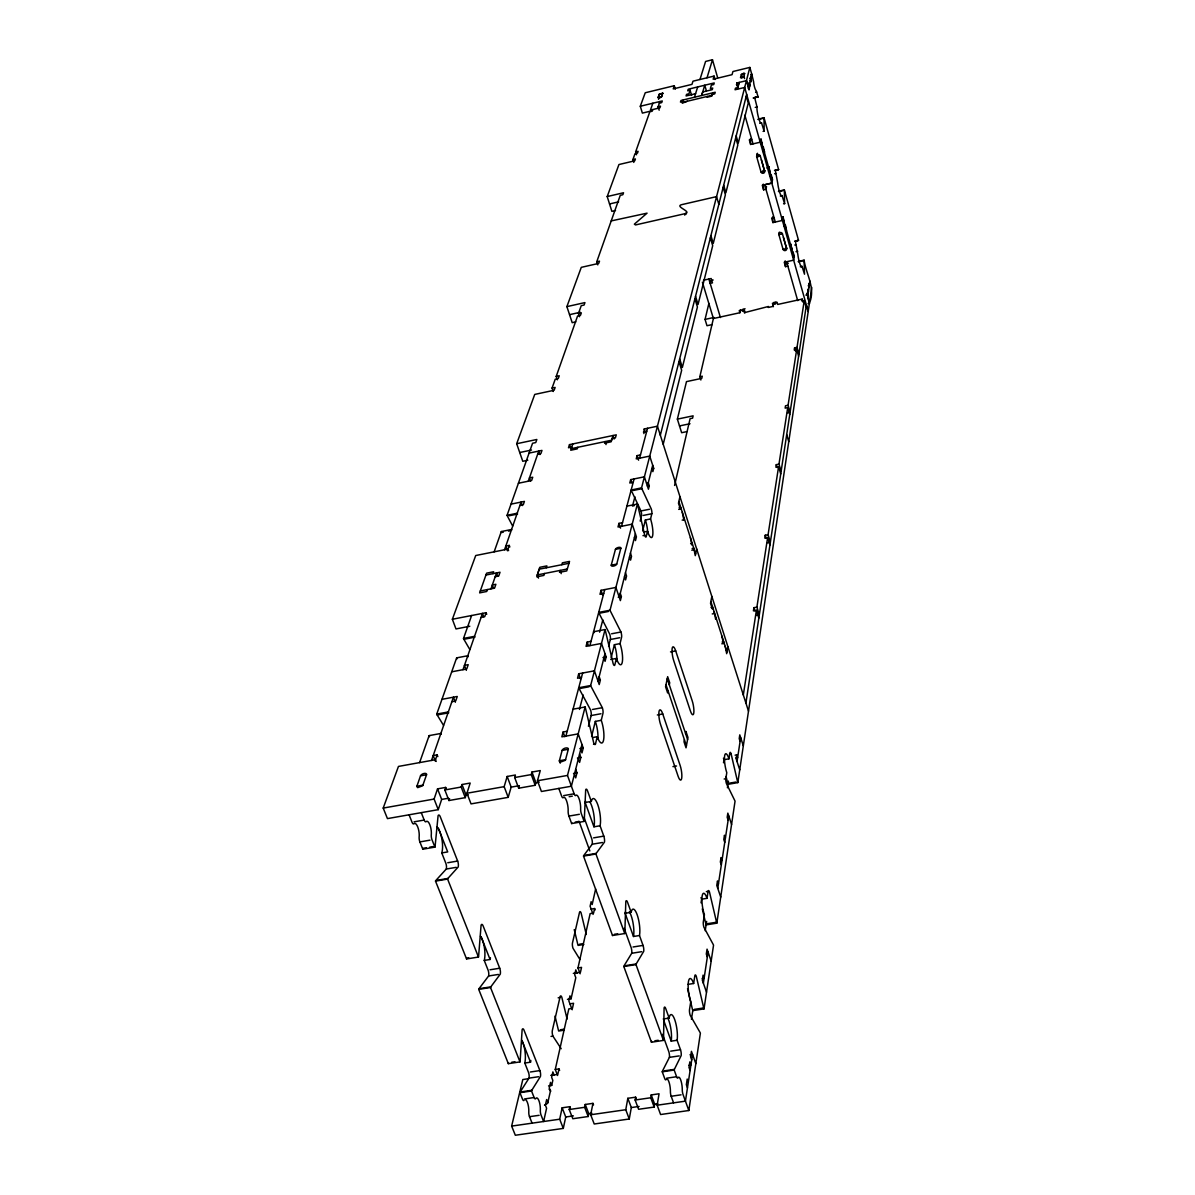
<?xml version="1.0" encoding="UTF-8"?>
<svg xmlns="http://www.w3.org/2000/svg" width="1195" height="1195" viewBox="0 0 1195 1195"><rect width="100%" height="100%" fill="white"/><g stroke="black" fill="none" stroke-linecap="round" stroke-linejoin="round"><path stroke-width="1.5" d="M758.168 119.156L764.023 117.767L764.158 131.271L761.529 122.891L759.751 123.324M778.543 191.245L784.338 189.9L798.514 240.255L795.482 241.689L797.827 254.356A8.38 1.3 77.7 0 0 800.008 264.155A8.38 1.3 77.7 0 0 802.024 266.365L804.504 274.208L804.101 260.137L798.38 261.421M784.338 189.9L784.607 203.703L782.053 195.592A8.514 1.329 77.4 0 1 779.932 193.067A8.514 1.329 77.4 0 1 777.721 183.149L775.346 170.332L778.587 169.481L764.023 117.767M528.324 1078.726L522.798 1079.548L511.639 1126.093L515.329 1135.25L563.293 1128.409L559.693 1119.207L562.143 1107.81L569.836 1106.689L569.223 1109.528L572.808 1118.729L588.209 1116.518L584.654 1107.302L585.236 1104.464L592.959 1103.358L590.674 1114.756L594.229 1124.002L629.257 1118.998L625.762 1109.722L627.838 1098.31L635.635 1097.174L635.128 1100.012L638.593 1109.289L654.188 1107.063L650.752 1097.757L651.23 1094.919L659.057 1093.784L657.16 1105.211L660.596 1114.532L688.828 1110.514L700.375 1033.212A4.078 1.001 81.8 0 0 700.061 1032.465L690.202 1015.287A4.108 1.016 81.7 0 1 689.515 1009.551L690.755 1001.664A14.206 3.495 81.5 0 1 688.41 981.812A14.206 3.495 81.5 0 1 693.623 983.5L694.833 975.822A4.018 0.986 81.4 0 1 696.297 976.33L703.721 1007.938A4.003 0.971 81.6 0 0 704.019 1008.909L692.786 1010.611A4.003 0.986 81.6 0 1 692.502 1009.641L687.543 988.609M704.019 1008.909L713.534 945.23A3.854 0.911 81.2 0 0 713.221 944.483L703.96 927.335A3.884 0.926 81.1 0 1 703.302 921.942L704.423 914.787A13.444 3.197 80.9 0 1 702.152 896.101A13.444 3.197 80.9 0 1 707.022 898.311L708.112 891.351A3.794 0.896 80.9 0 1 709.486 891.993L716.552 922.226A3.794 0.881 81 0 0 716.821 923.167L706.111 924.885A3.794 0.896 81 0 1 705.842 923.944L702.302 908.857M716.821 923.167L735.044 801.233A3.51 0.777 80.2 0 0 734.761 800.516L726.44 783.576A3.525 0.792 80.1 0 1 725.828 778.722L726.784 772.702A12.234 2.719 80 0 1 724.633 755.897A12.234 2.719 80 0 1 728.965 758.825L729.891 752.955A3.465 0.762 80 0 1 731.101 753.806L737.569 781.739A3.451 0.762 80.1 0 0 737.823 782.62L727.949 784.338A3.451 0.762 80.1 0 1 727.71 783.457L726.097 776.481M737.823 782.62L809.418 303.366C815.812 287.861 806.222 274.88 804.101 260.137M810.016 299.347L811.793 287.472M703.362 983.201L708.082 952.131M717.762 888.363L728.771 815.961M737.031 761.529L740.676 737.614M745.919 703.078L806.386 305.039L808.208 311.492L744.694 87.444L735.03 89.774L735.463 88.131L737.868 87.549M810.016 281.124L807.611 296.957L809.418 303.366L808.029 303.679M735.089 755.165L736.732 754.881L736.135 758.75L739.735 769.819M809.418 303.366L807.297 292.894L807.895 295.031L806.745 295.284M691.427 1019.305L692.861 1010.089M705.214 930.681L706.648 921.405M727.426 787.789L728.457 781.112M743.32 694.967L756.405 610.316L753.418 610.869L753.911 607.687L756.898 607.12L767.638 537.541L764.8 538.108L765.248 535.226L768.086 534.673L778.587 466.692L775.899 467.245L776.302 464.661L778.976 464.123L787.714 407.6L785.145 408.137L785.503 405.792L788.073 405.254L796.692 349.463L794.242 349.986L794.57 347.864L797.02 347.342L804.25 300.528L801.905 301.035L802.203 299.094L777.721 304.441L777.108 302.29L772.448 303.306L773.419 306.652M701.047 902.837L701.629 899.193A13.429 3.212 81 0 0 701.017 897.594M723.513 762.783L724.006 759.706A12.219 2.734 80 0 0 723.453 758.183M654.188 1107.063L654.666 1104.21L651.23 1094.919M727.874 646.644L726.679 653.695L725.201 646.375M792.897 252.952L793.062 252.011L794.302 256.387L793.659 260.166L784.249 262.258L785.503 266.634L787.849 266.112M721.825 643.806L723.423 643.507L723.722 641.745L722.124 642.044M791.867 249.307L790.791 243.974L790.627 244.915M721.944 636.173L723.423 643.507M785.503 266.634L785.175 260.868M629.257 1118.998L631.318 1107.556L627.838 1098.31M779.334 232.144L778.871 234.608L783.054 249.307A1.837 1.688 9 0 0 785.294 250.562A1.837 1.688 9 0 0 786.594 248.515L786.713 247.813M715.969 617.531L715.656 619.264L714.177 611.9M786.459 230.232L785.384 224.899L784.025 226.079M784.159 222.121L783.083 216.773L781.903 217.042M684.406 739.72L684.018 741.796L686.035 747.831L687.962 737.449L685.96 731.445L685.571 733.506M774.031 217.595L771.656 218.132L772.926 222.584L782.396 220.433L783.083 216.773M711.832 596.41L710.532 603.281L712.339 608.927L712.668 607.209L711.055 607.508M782.396 220.433L782.904 217.684L794.137 257.328M772.926 222.584L772.627 216.878M588.209 1116.518L588.777 1113.68L585.236 1104.464M696.67 548.953L695.281 555.66L693.787 548.206L692.159 548.52M766.518 186.584L765.95 189.258L763.575 189.811L762.29 185.3L771.806 183.104L772.538 179.549L771.268 175.053L770.073 175.336M668.065 690.904L667.646 692.951L665.57 686.766L667.661 676.669L669.723 682.808L669.305 684.825M771.268 175.053L769.894 176.218M700.882 380.01L699.852 376.694L713.385 318.527L739.869 312.731L740.497 309.804M770.013 172.185L768.923 166.777L767.743 167.061M563.293 1128.409L565.728 1116.981L562.143 1107.81M763.575 189.811L763.291 184.135M690.381 537.586L691.89 545.054L692.234 543.381L690.62 543.71M768.923 166.777L766.951 168.077M764.74 170.467L764.606 171.124A1.852 1.748 11.4 0 1 763.291 173.245A1.852 1.748 11.4 0 1 761.021 171.96L756.704 156.814L757.496 153.348M682.166 520.139L683.809 519.825L684.167 518.167M764.456 152.542L763.366 147.134L763.172 147.986M682.3 512.311L683.809 519.825M557.602 1075.515L555.257 1069.48L559.006 1068.928L557.811 1074.365L550.79 1075.41M591.032 909.111L594.602 908.529L593.586 913.07L590.136 913.637L577.977 967.935L580.172 973.776M678.715 509.399L680.358 509.07L680.732 507.427L679.089 507.755M762.096 144.192L760.991 138.769L760.214 142.205L750.624 144.446L749.325 139.875L751.715 139.307M548.55 1085.897L551.687 1085.433L552.822 1080.399L551.642 1077.367L552.867 1071.9L554.211 1075.351M555.257 1069.48L568.82 1008.909L572.45 1008.341L573.57 1003.277L569.955 1003.83M567.461 999.364L571.076 998.796L575.796 977.704L574.69 974.761L575.796 969.877L577.051 973.223M595.633 889.035L592.167 904.555L591.122 901.702L590.106 906.228L593.108 914.399M679.955 496.657L678.476 503.185L680.358 509.07M760.214 142.205L760.797 139.621L772.358 180.445M674.577 485.439L690.098 418.668L692.592 418.145L693.13 415.83L677.371 419.131L681.643 432.709L686.886 431.619M750.624 144.446L750.37 138.829M712.28 324.577L706.977 325.727L705.05 319.409L708.889 303.411M677.371 419.131L686.483 381.623L701.764 378.352L702.272 376.186L699.852 376.694M593.497 744.216L595.498 743.858L597.246 736.717A14.758 3.988 80 0 0 603.475 740.512A14.758 3.988 80 0 0 601.264 720.316L602.952 713.385A4.182 1.12 79.9 0 0 602.325 707.679L591.017 686.423A4.197 1.135 79.7 0 1 590.644 685.527L605.058 629.556L593.586 631.737A4.048 1.075 79.4 0 1 593.9 632.797M626.897 506.142L637.398 504.021L610.033 610.227A3.988 1.031 79.2 0 0 610.391 611.093L620.952 632.006A3.958 1.016 79.4 0 1 621.564 637.368L620.041 643.612A13.981 3.6 79.5 0 1 622.192 662.598A13.981 3.6 79.5 0 1 616.411 658.415L614.842 664.838A4.033 1.046 79.6 0 1 613.154 663.658L605.372 630.601A4.048 1.061 79.4 0 0 605.058 629.556M644.045 531.984L647.526 531.297L646.211 536.66A3.675 0.881 78.8 0 1 644.747 535.33L637.682 504.992A3.69 0.881 78.6 0 0 637.398 504.021M647.526 531.297A12.742 3.017 78.7 0 0 652.589 535.972A12.742 3.017 78.7 0 0 650.558 518.944L651.828 513.716A3.615 0.851 78.6 0 0 651.245 508.891L641.864 488.725A3.63 0.866 78.5 0 1 641.551 487.889L749.848 67.413L732.923 71.521L732.057 74.673L713.161 79.243L714.087 76.077L692.981 81.185L691.98 84.367L673.233 88.908L674.294 85.711L645.24 92.762L640.296 106.25L642.372 113.107L650.827 111.075M663.21 444.256L681.658 370.256L678.969 361.652M591.6 736.419L595.334 721.392L601.264 720.316M611.123 657.833L614.394 644.688L620.041 643.612M642.641 530.953L645.375 519.974L650.558 518.944M588.433 726.291L591.152 715.536A4.168 1.135 79.9 0 0 590.524 709.845L579.112 688.634A4.197 1.15 79.8 0 1 578.738 687.737L590.644 685.527M608.599 646.375L610.331 639.504A3.958 1.031 79.4 0 0 609.719 634.142L599.068 613.274A3.973 1.046 79.2 0 1 598.71 612.408L610.033 610.227M640.191 521.095L641.521 515.792A3.615 0.866 78.6 0 0 640.953 510.967L631.483 490.831A3.63 0.881 78.5 0 1 631.169 490.01L641.551 487.889M575.691 769.266L576.976 772.821L575.706 777.885L574.422 774.315M579.59 753.896L580.86 757.436L579.605 762.395L578.335 758.84M567.192 731.265L563.129 732.012L561.829 736.852L578.186 733.879L583.235 748.01L581.995 752.91L580.725 749.385M599.158 676.669L600.353 680.089L599.218 684.571L594.423 670.828L578.709 673.771L577.514 678.252L581.457 677.52M591.047 641.342L587.193 642.073L586.043 646.361L601.488 643.433L606.164 656.996L605.073 661.343L603.893 657.952M620.265 593.332L621.385 596.619L620.369 600.607L615.918 587.432L601.055 590.315L599.98 594.318L603.699 593.586M646.585 483.094L648.287 482.75L649.288 485.842L648.437 489.233L644.404 476.82L630.676 479.628L629.78 483.004L633.216 482.302M640.475 454.922L637.099 455.609L636.233 458.88L649.736 456.087L653.71 468.35L652.873 471.637L651.887 468.574M747.622 86.294L748.817 86.01L749.056 89.939L746.442 80.662L736.837 82.978L736.747 85.771M748.653 87.115L750.251 85.218L749.609 82.918L747.816 83.336M749.668 78.272L750.848 77.989L751.102 81.872L750.445 79.572M750.953 77.585L751.789 74.284L749.848 67.413M581.965 744.485L571.389 786.22L541.425 791.493L537.466 780.753L540.274 770.566L531.969 772.045L531.267 774.584L535.226 785.279L518.675 788.207L514.687 777.527L515.418 775.002L507.173 776.466L504.156 786.654L508.189 797.349L471.039 803.891L466.946 793.241L470.188 783.054L462.002 784.518L461.18 787.042L465.273 797.648L448.947 800.53L444.839 789.955L445.675 787.415L437.534 788.864L434.099 799.052L438.251 809.657L387.449 818.605L383.207 808.074L398.458 766.428L435.488 759.721L437.161 754.867L433.188 755.584L435.413 761.29M598.023 681.135L604.999 653.605M619.264 597.321L635.381 533.717M647.436 486.126L652.709 465.288M660.327 435.249L746.681 94.45M748.399 87.623L751.789 74.284L750.609 74.568M558.827 788.431L561.59 795.975A4.451 1.285 80.6 0 0 563.248 797.633A8.903 2.554 80.7 0 1 566.579 800.889A8.903 2.554 80.7 0 1 568.148 811.032A4.436 1.27 80.7 0 0 568.925 816.095L571.643 823.564L584.131 821.413L581.427 813.929A4.451 1.255 80.7 0 1 580.636 808.866A8.918 2.524 80.6 0 0 579.067 798.708A8.918 2.524 80.6 0 0 575.781 795.437A4.451 1.255 80.5 0 1 574.138 793.779L567.491 775.435L585.117 706.977L573.047 709.188M744.56 78.586L744.067 76.853C745.964 65.725 736.762 83.56 744.291 75.987M568.312 749.295L565.384 760.289L560.365 762.156L559.29 761.081L562.128 750.4A3.286 1.658 -20.5 0 1 565.713 747.995A3.286 1.658 -20.5 0 1 568.312 749.295L562.128 750.4M616.725 564.085L620.847 548.281A2.853 1.27 -18.6 0 0 618.517 547.4A2.853 1.27 -18.6 0 0 615.44 549.341L611.242 565.175A2.883 1.3 -18.7 0 0 613.603 566.071A2.883 1.3 -18.7 0 0 616.725 564.085L611.242 565.175M579.441 709.427L583.205 695.027M599.606 632.155L602.818 619.846M632.678 505.365L634.918 496.776M565.922 736.105L582.637 673.039M589.897 645.629L604.76 589.598M621.549 526.293L634.112 478.926M639.609 458.178L647.541 428.273M737.434 89.192L739.242 82.41M741.393 74.299L740.482 77.72L744.067 76.853M622.505 522.678L618.965 523.38L617.994 527.01L632.215 524.157L636.427 536.899L635.501 540.558L634.455 537.377M643.881 433.606L644.239 428.975L657.444 426.197L748.503 711.159M535.226 785.279L535.928 782.74L531.969 772.045M518.675 788.207L519.407 785.668L511.161 787.117L508.189 797.349M712.862 92.807L711.876 96.108L707.067 97.258L707.32 96.436M761.529 122.891L760.782 123.175A8.694 1.374 77.2 0 1 757.974 115.392A8.694 1.374 77.2 0 1 757.033 106.967L754.628 97.467L758.123 96.78L756.032 90.387A4.959 0.777 77.1 0 1 754.568 87.145A4.959 0.777 77.1 0 1 753.612 81.783L751.789 74.284M561.814 564.712L562.382 562.83L569.552 561.411L566.729 570.911L559.514 572.345L560.096 570.433L561.217 573.645M707.007 77.794L712.474 59.75L705.588 61.438L699.971 79.497M694.474 97.228L697.671 86.936M544.517 573.495L543.919 575.422L536.749 576.827L539.752 567.311L546.892 565.892L546.309 567.789M465.273 797.648L466.08 795.108L462.002 784.518M706.32 90.566L704.766 85.218L701.644 95.51L702.72 91.955L712.265 89.67L712.743 88.042L710.353 88.609L711.384 85.114L713.759 84.546L714.237 82.933L688.23 89.222L687.708 90.835L690.083 90.252L688.962 93.778L686.587 94.345L686.064 95.973L695.58 93.688M577.768 447.303L577.26 448.872L570.732 450.246L572.778 443.942M687.349 101.231L682.3 103.218L683.376 99.902M538.512 578.126L537.377 574.914L539.184 569.193L569.014 563.293M612.079 438.64L615.365 437.953L616.276 434.831L569.492 444.63L568.476 447.766L571.733 447.094M448.947 800.53L449.574 798.618M438.251 809.657L441.657 799.425L437.534 788.864M661.881 95.899C662.09 97.661 657.13 99.065 658.385 96.69M469.799 626.255L455.982 628.943L452.367 619.264L486.111 612.691L484.722 616.71L481.092 617.412M508.577 550.626L508.024 549.058L509.264 545.413L505.814 546.115L507.487 550.805M426.54 774.763L422.671 785.787L417.697 787.639L416.786 786.549L420.52 775.839A3.256 1.613 -22.3 0 1 424.18 773.449A3.256 1.613 -22.3 0 1 426.54 774.763L420.52 775.839M431.514 760.438L453.443 697.193L455.355 702.242M462.973 669.678L482.481 613.408L483.676 616.635M490.996 588.851L496.508 572.943L497.658 576.11M504.544 549.745L521.08 502.079L522.305 505.575M528.309 481.197L538.751 451.068L539.961 454.578M657.549 108.401L659.939 101.515M487.426 589.553L486.753 591.48L479.628 592.884L486.604 573.152L493.64 571.763L492.982 573.645M652.799 109.537L652.201 111.21L649.826 111.777L635.635 151.899L636.517 154.767M658.983 94.988L658.564 99.334M419.594 762.604L429.139 735.612L440.865 733.461A4.227 1.404 80.3 0 1 441.134 734.253M443.509 725.335L437.161 714.954A4.138 1.374 80.1 0 1 436.743 714.087L456.639 657.862L467.813 655.741A4.003 1.27 79.6 0 1 468.126 656.772M469.814 649.512L463.884 639.295A3.929 1.255 79.4 0 1 463.511 638.444L471.622 615.515M494.147 551.836L501.317 531.551L511.579 529.475A3.645 1.061 78.6 0 1 511.729 529.953M512.64 525.994L507.412 516.12A3.585 1.046 78.5 0 1 507.068 515.314L532.567 443.24L535.763 442.568L536.854 439.476L516.673 443.733L522.783 461.285L527.817 460.239M553.225 391.497L552.075 388.076L555.227 379.203L558.259 378.546L559.245 375.768L556.198 376.425L557.348 379.816M556.198 376.425L577.588 315.973L580.471 315.331L581.353 312.836L578.47 313.478L579.53 316.735M578.47 313.478L581.233 305.666L584.101 305.039L584.952 302.589L566.893 306.622L572.196 322.68L575.796 321.888M597.769 264.887L596.768 261.75L620.265 195.338L622.849 194.725L623.551 192.753L607.209 196.563L611.87 211.336L615.5 210.499M633.813 162.43L632.932 159.547L634.993 153.722L637.473 153.139L638.115 151.317L635.635 151.899M652.858 103.233L650.424 110.119L659.924 107.834L660.491 106.161L658.116 106.743L659.162 110.194M452.367 619.264L475.715 555.526L508.024 549.058M516.673 443.733L534.733 394.425L554.151 390.257L555.137 387.419L552.075 388.076M566.893 306.622L581.278 267.351L598.725 263.393L599.517 261.137L596.768 261.75M607.209 196.563L618.935 164.537L634.784 160.802L635.426 158.95L632.932 159.547M688.828 1110.514L683.047 1094.545A4.272 1.075 82.2 0 1 682.27 1089.676A8.589 2.181 82.2 0 0 680.717 1079.951A8.589 2.181 82.2 0 0 677.983 1077.815A4.287 1.09 82.1 0 1 676.594 1076.725L674.189 1070.048A4.302 1.09 82.2 0 1 674.368 1069.376L681.165 1055.603A4.227 1.075 82 0 0 680.478 1049.688L677.102 1040.262A14.833 3.779 81.9 0 0 674.697 1019.589A14.833 3.779 81.9 0 0 669.14 1018.095L663.225 1018.991M662.523 1034.317L668.722 1051.436A4.227 1.09 82.1 0 1 669.409 1057.351L662.433 1071.123A4.287 1.12 82.2 0 0 662.254 1071.81L664.689 1078.473A4.287 1.105 82.2 0 0 666.078 1079.548A8.574 2.211 82.3 0 1 668.856 1081.669A8.574 2.211 82.3 0 1 670.41 1091.393A4.272 1.09 82.3 0 0 671.172 1096.263L673.577 1102.851M624.193 928.366L631.05 947.306A4.287 1.15 81.5 0 1 631.707 953.281L624.029 965.859A4.347 1.18 81.7 0 0 623.82 966.516L651.454 1042.219L663.449 1040.412L635.994 964.604A4.362 1.165 81.6 0 1 636.188 963.947L643.702 951.369A4.287 1.135 81.5 0 0 643.029 945.409L639.489 935.521A15.042 3.988 81.3 0 0 637.129 914.668A15.042 3.988 81.3 0 0 631.154 912.308L625.119 913.294L633.484 936.492L639.489 935.521M547.848 1102.597L546.653 1099.549L545.383 1105.181L546.593 1108.228L543.62 1121.507L541.051 1115.025A4.227 1.285 83.2 0 1 540.334 1110.215A8.47 2.599 83.1 0 0 538.9 1100.61A8.47 2.599 83.1 0 0 535.718 1098.563A4.227 1.3 83.1 0 1 534.12 1097.533L531.521 1090.99A4.242 1.315 83.1 0 1 531.775 1090.303L540.454 1076.441A4.182 1.285 82.9 0 0 539.886 1070.586L524.022 1030.18A4.197 1.315 82.6 0 0 522.125 1029.776L520.154 1060.966A4.257 1.329 82.8 0 1 520.004 1061.907L508.338 1063.655L478.717 989.37A4.287 1.404 82.5 0 1 478.986 988.728L488.606 975.986A4.227 1.374 82.3 0 0 488.068 970.086L484.244 960.422A14.818 4.84 82.1 0 0 480.45 936.193M521.976 1040.711A14.609 4.571 82.8 0 1 524.799 1063.042L528.444 1072.288A4.168 1.3 82.9 0 1 529.012 1078.129L520.169 1092.006A4.227 1.329 83.1 0 0 519.93 1092.693L522.544 1099.236A4.227 1.315 83.1 0 0 524.142 1100.251M584.026 817.35L591.57 838.203A4.347 1.21 80.9 0 1 592.212 844.223L583.757 855.5A4.421 1.255 81 0 0 583.533 856.113L612.512 935.506L624.746 933.534L595.946 854.007A4.421 1.225 81 0 1 596.171 853.394L604.446 842.146A4.362 1.195 80.8 0 0 603.789 836.127L600.069 825.76A15.281 4.212 80.6 0 0 597.784 804.713A15.281 4.212 80.6 0 0 591.331 801.412L585.177 802.487L593.945 826.82L600.069 825.76M520.004 1061.907L490.533 987.518A4.302 1.389 82.4 0 1 490.801 986.861L500.272 974.134A4.227 1.344 82.2 0 0 499.719 968.234L483.124 925.931A4.257 1.389 81.9 0 0 481.077 925.288L478.627 956.134A4.317 1.419 82.1 0 1 478.463 957.046L466.573 958.958L435.518 881.118A4.362 1.479 81.7 0 1 435.816 880.506L446.288 869.034L456.191 867.346M478.463 957.046L447.587 879.072A4.362 1.464 81.6 0 1 447.871 878.459L458.178 867.002A4.302 1.434 81.4 0 0 457.655 861.057L440.253 816.723A4.332 1.464 81.1 0 0 438.072 815.812L435.114 846.239A4.392 1.494 81.3 0 1 434.92 847.121L422.791 849.212L419.878 841.907A4.377 1.509 81.3 0 1 419.161 836.903A8.783 3.047 81.2 0 0 417.712 826.895A8.783 3.047 81.2 0 0 413.918 823.758A4.392 1.524 81.1 0 1 412.021 822.19L409.063 814.796M611.228 220.911L647.063 213.158L634.366 224.152L635.516 224.944L684.332 213.83C694.071 212.038 672.755 206.272 682.45 204.479L716.567 196.622L718.837 204.315M544.517 1105.121L547.654 1103.299L550.447 1090.975A3.047 1.882 -24.3 0 0 549.088 1089.302M659.237 94.256L662.747 93.404M741.363 74.389L744.933 73.537M640.296 106.25L662.299 100.948L661.731 102.591L659.356 103.158M750.311 80.558L751.491 80.274M736.404 84.606L738.809 84.023M682.823 101.56L680.448 102.128L680.971 100.485L715.237 92.239L714.759 93.882L712.369 94.45M749.056 85.502L750.251 85.218M682.584 102.382L712.145 95.271M748.279 88.609L749.474 88.31M755.598 92.284L756.779 92M753.418 97.915L758.123 96.78M753.328 98.05L758.033 96.914M755.255 107.386L757.033 106.967M758.138 119.485L762.828 118.365M763.097 131.39L764.277 131.121M761.095 143.609L762.29 143.325M763.456 151.959L764.651 151.675M757.899 156.545L760.289 155.977L764.606 171.124L762.216 171.677M609.555 203.957L618.622 201.85M761.021 171.96L764.606 171.124L761.379 159.771M774.509 170.422L778.587 169.481M775.017 170.452L778.513 169.645M774.614 173.693L775.794 173.424M771.806 183.104L764.666 184.747L775.301 222.046M778.513 191.573L783.158 190.513M780.29 195.995L782.053 195.592M783.547 203.792L784.712 203.523M782.411 233.802L778.871 234.608A1.837 1.703 9.4 0 1 780.171 232.547A1.837 1.703 9.4 0 1 782.411 233.802L786.594 248.515L783.054 249.307M795.063 241.031L798.514 240.255M794.989 241.211L798.439 240.434M794.765 245.035L795.93 244.781M790.851 248.635L792.031 248.366M796.019 251.667L797.767 251.279M793.121 256.656L794.302 256.387M703.467 280.242L711.174 278.525L712.474 282.856L710.159 283.379L710.861 280.511L713.176 279.988M785.996 263.781L788.341 263.258M798.35 261.78L802.935 260.749M569.552 314.658L580.367 312.253M800.291 266.754L802.024 266.365M808.193 285.769L809.344 285.515L808.746 283.394L809.06 287.412M807.013 293.537L808.164 293.283L807.85 289.235L808.462 291.371M805.848 295.075L806.998 294.821M745.082 308.788L742.782 309.296L742.364 311.253L744.679 310.745L744.306 312.687L768.445 306.473L768.265 307.459L772.911 306.443L773.24 304.486L775.555 303.978L775.913 302.036L773.598 302.544M705.05 319.409L713.908 317.467M519.735 452.517L531.491 450.052M529.071 453.099L541.992 450.395L540.902 453.547L537.66 454.219M643.403 432.097L646.704 431.395M571.255 448.663L611.646 440.208M679.507 425.928L690.008 423.732M787.55 412.738L790.104 412.2L788.073 405.254M518.421 483.243L531.626 480.51L532.746 477.223L529.445 477.91L530.505 480.928M652.022 468.694L653.71 468.35M511.027 504.141L524.426 501.392L523.261 504.798L519.885 505.485M647.585 486.186L649.288 485.842M507.068 515.314L517.196 513.238A3.585 1.031 78.5 0 0 517.54 514.059L509.1 515.777M633.201 490.488L641.864 488.725M501.616 532.507L503.319 532.163M508.443 531.133L510.16 530.789M632.424 506.053L634.172 505.694M640.953 510.967L649.527 509.249M643.239 515.448L651.828 513.716M642.985 535.674L644.747 535.33M485.947 575.034L500.033 572.241L498.733 576.02L495.193 576.722M615.44 549.341L620.847 548.281M537.377 574.914L567.326 568.999M480.315 590.957L494.566 588.149L495.88 584.295L492.325 584.997L493.49 588.194M691.8 550.208L693.429 549.879M767.534 542.724L770.357 542.171L768.086 534.673M618.203 597.231L621.385 596.619M463.511 638.444L474.534 636.323A3.929 1.225 79.4 0 0 474.923 637.174M463.884 639.295L473.071 637.533M599.068 613.274L608.494 611.467M712.25 613.946L713.848 613.632M611.586 633.783L620.952 632.006M610.331 639.504L619.682 637.727M451.71 671.814L466.737 668.976L468.216 664.659L464.467 665.376L466.334 670.35M756.345 615.455L759.303 614.902L756.898 607.12M602.952 657.594L606.164 656.996M610.72 659.476L616.411 658.415M670.514 651.902L675.713 650.931L692.219 700.867A9.082 2.106 79.7 0 1 693.742 713.251A9.082 2.106 79.7 0 1 690.351 710.801L673.726 660.641A9.157 2.166 79.5 0 1 672.202 648.183A9.157 2.166 79.5 0 1 675.713 650.931M441.971 699.329L457.267 696.476L455.713 700.972L451.874 701.689M598.396 680.448L600.353 680.089M436.743 714.087L448.319 711.936A4.138 1.359 80.1 0 0 448.722 712.817M437.161 714.954L446.796 713.176M579.112 688.634L589.03 686.796M592.496 709.471L602.325 707.679M591.152 715.536L600.98 713.744M657.34 714.968L662.762 713.983L680.119 765.383A9.485 2.285 80.2 0 1 681.673 778.408A9.485 2.285 80.2 0 1 678.088 776.182L660.596 724.558A9.575 2.345 79.9 0 1 659.028 711.443A9.575 2.345 79.9 0 1 662.762 713.983M592.75 737.524L597.246 736.717M579.829 748.623L583.235 748.01M416.891 786.235L422.94 785.16M565.608 759.661L559.38 760.767L560.246 763.157M577.439 758.048L580.86 757.436M444.839 789.955L461.18 787.042M514.687 777.527L531.267 774.584M573.525 773.434L576.976 772.821M383.207 808.074L434.099 799.052M466.946 793.241L504.156 786.654M537.466 780.753L567.491 775.435M441.657 799.425L448.259 798.26M466.08 795.108L468.111 794.735M535.928 782.74L539.229 782.157M729.458 754.09L731.101 753.806M672.949 766.637L676.534 766.01M724.006 759.706L728.965 758.825M736 757.929L737.629 757.645L736.732 754.881M414.053 821.831L424.195 820.054A4.392 1.509 81.1 0 0 426.092 821.637A8.783 3.002 81.2 0 1 429.841 824.774A8.783 3.002 81.2 0 1 431.29 834.797A4.377 1.494 81.2 0 0 432.022 839.801L434.92 847.121M563.682 795.616L574.138 793.779M569.164 796.707L572.3 796.154M724.155 779.02L725.828 778.722M727.71 783.457L735.926 782.038M419.878 841.907L429.991 840.16M568.925 816.095L579.351 814.303M426.361 847.748L422.985 848.33A4.377 1.509 81.3 0 1 422.791 849.212M429.722 847.165L433.083 846.583M575.243 822.07L578.709 821.473M436.877 827.045A15.042 5.109 81.3 0 1 441.836 838.815A15.042 5.109 81.3 0 1 441.762 852.931L447.707 851.916L438.326 828.075M447.752 862.745L457.655 861.057M593.601 837.859L603.789 836.127M592.212 844.223L602.414 842.49M437.833 880.162L447.871 878.459M585.819 855.142L596.171 853.394M435.518 881.118L447.587 879.072M583.533 856.113L595.946 854.007M706.32 891.649L708.112 891.351M701.629 899.193L707.022 898.311M468.724 957.718L466.752 958.046A4.317 1.434 82.2 0 1 466.573 958.958M614.32 934.311L617.71 933.758M579.56 944.199L583.04 943.647M707.619 923.66L716.552 922.226M484.244 960.422L490.069 959.48A14.818 4.795 82.1 0 0 490.428 957.793M583.847 944.483L578.096 945.409A3.734 1.075 81.7 0 1 577.812 944.483L574.242 929.591M489.995 969.787L499.719 968.234M633.036 946.993L643.029 945.409M488.606 975.986L498.315 974.448M631.707 953.281L641.7 951.683M577.977 967.935L581.547 967.382L580.456 972.252L573.331 973.372M480.958 988.414L490.801 986.861M626.06 965.545L636.188 963.947M478.717 989.37L490.533 987.518M623.82 966.516L635.994 964.604M558.17 997.81L559.992 997.526M702.272 978.436L704.124 978.152L703.078 975.135L702.316 980.184L706.514 992.208M687.962 984.366L693.623 983.5M560.216 1029.791L563.861 1029.239M694.37 1009.357L703.721 1007.938M564.174 1030.195L558.692 1031.031A3.943 1.18 82.4 0 1 558.394 1030.075L555.018 1016.064M551.044 1036.409L552.912 1036.125L561.187 1048.717M511.729 1062.221L514.97 1061.743M654.875 1040.77L658.206 1040.277M524.799 1063.042L530.52 1062.191A14.624 4.541 82.8 0 0 530.834 1060.458M663.748 1020.485L671.202 1041.144L677.102 1040.262M530.356 1072.005L539.886 1070.586M670.679 1051.152L680.478 1049.688M529.012 1078.129L538.542 1076.725M669.409 1057.351L679.208 1055.902M689.963 1054.812L692.547 1054.423L685.437 1101.148L657.16 1105.211M688.992 1065.253L690.934 1064.969L689.829 1061.877L688.992 1067.419L690.098 1070.526M522.095 1091.722L531.775 1090.303M664.42 1070.825L674.368 1069.376M519.93 1092.693L531.521 1090.99M662.254 1071.81L674.189 1070.048M524.471 1098.952L534.12 1097.533M666.676 1078.189L676.594 1076.725M569.223 1109.528L584.654 1107.302M635.128 1100.012L650.752 1097.757M525.695 1099.773A8.455 2.629 83.2 0 1 528.788 1111.888A4.212 1.315 83.2 0 0 529.505 1116.683L539.124 1115.308M671.172 1096.263L681.075 1094.829M565.728 1116.981L573.406 1115.891M588.777 1113.68L591.869 1113.232M631.318 1107.556L639.086 1106.45M654.666 1104.21L657.788 1103.762M511.639 1126.093L559.693 1119.207M590.674 1114.756L625.762 1109.722M579.933 959.495L573.032 948.292A3.824 1.105 81.7 0 1 572.48 942.96L579.515 912.382A3.749 1.075 81.4 0 1 581.114 912.98L586.282 934.52M529.505 1116.683L532.089 1123.166M421.267 812.645L424.195 820.054M441.762 852.931L445.765 863.074A4.287 1.449 81.5 0 1 446.288 869.034M481.107 936.716L490.069 959.48M521.961 1040.442L530.52 1062.191M551.687 1085.433L550.507 1082.401L549.267 1087.928L550.626 1091.393M435.488 759.721L436.16 761.454M445.675 787.415L446.362 789.178M569.836 1106.689L570.418 1108.228M437.161 754.867L437.833 756.599M559.006 1068.928L559.604 1070.436M592.959 1103.358L593.542 1104.897M571.076 998.796L569.955 995.838L568.82 1000.872L572.196 1009.745M507.173 776.466L511.161 787.117M635.635 1097.174L636.203 1098.728M486.111 612.691L486.709 614.32M594.602 908.529L595.125 909.963M579.067 821.294L589.837 850.945M563.129 732.012L564.817 736.703M688.32 1082.177L687.2 1079.07L686.348 1084.716L687.469 1087.838M591.331 801.412L587.552 790.896A4.392 1.225 80.5 0 0 585.684 789.91L584.265 820.517A4.451 1.255 80.7 0 1 584.131 821.413M631.154 912.308L627.554 902.285A4.317 1.15 81.2 0 0 625.807 901.568L624.851 932.608A4.377 1.18 81.4 0 1 624.746 933.534M669.14 1018.095L665.705 1008.535A4.257 1.09 81.8 0 0 664.091 1008.072L663.539 1039.471A4.317 1.12 82 0 1 663.449 1040.412M695.834 1063.655L691.442 1051.346L690.605 1056.828L691.711 1059.92M509.264 545.413L509.832 546.981M578.709 673.771L580.531 678.909M587.193 642.073L588.373 645.449M711.159 961.049L707.052 949.144L706.305 954.043L707.335 957.031M601.055 590.315L602.743 595.259M718.449 883.837L717.478 880.924L716.776 885.45L720.719 897.086M569.492 444.63L570.508 447.602M625.478 572.778L626.568 576.02L625.597 579.904L624.492 576.647M722.004 860.475L721.033 857.592L720.361 861.983L721.332 864.866M618.965 523.38L620.549 528.145M629.511 556.885L630.587 560.111L631.528 556.347L630.452 553.121M724.753 842.37L723.797 839.517L724.454 835.23L725.41 838.083M667.243 678.67L687.588 739.511M665.988 684.735L686.423 745.74M606.044 444.585L605.058 441.597L604.58 443.166L611.168 441.791L613.02 435.518L614.17 438.998M731.579 824.445L727.83 813.123L727.187 817.29L728.128 820.128M630.676 479.628L631.692 482.72M637.099 455.609L638.593 460.194M743.32 745.814L739.78 734.865L739.212 738.644L740.093 741.393M644.239 428.975L645.21 431.978M678.85 501.541L695.624 553.972M710.861 601.548L726.978 651.932M753.911 607.687L754.881 610.794M679.671 358.888L682.345 367.477L697.417 306.981L694.907 298.75M756.405 610.316L758.825 618.099M695.535 296.27L698.044 304.501L712.698 245.692L710.353 237.82M767.638 537.541L769.924 545.039M765.248 535.226L766.174 538.228M708.859 279.047L720.436 317.541M686.035 213.233L685.781 214.428L685.497 213.472M684.914 213.666L684.72 215.115M702.406 282.184L713.445 318.707M710.905 235.609L713.251 243.466L725.38 194.8L723.169 187.227M778.976 464.123L781.127 471.308M778.587 466.692L780.723 473.907M776.302 464.661L777.153 467.544M744.843 312.896L743.858 309.58L739.242 310.595L739.869 312.731M674.294 85.711L675.309 89.117M690.083 90.252L691.591 95.421M786.698 434.636L788.76 441.657M723.677 185.225L725.888 192.783L737.823 144.924L735.732 137.664M787.714 407.6L789.746 414.56M796.692 349.463L798.618 356.17M712.474 59.75L717.642 77.69M794.57 347.864L795.541 351.21M714.087 76.077L715.073 79.497M736.18 135.857L738.271 143.101L748.249 103.099L746.263 96.108M797.02 347.342L798.932 354.034M736.837 82.978L737.673 85.876M744.858 115.213L753.029 143.893M786.609 261.735L797.692 300.632M749.19 84.516L749.848 86.832M804.25 300.528L806.087 307.01M802.203 299.094L803.13 302.32M783.457 237.491L786.594 248.515M746.442 80.662L746.935 82.41M567.087 1019.066L561.814 997.242A3.958 1.18 82.2 0 0 560.096 996.779L552.344 1030.463A4.048 1.21 82.5 0 0 552.912 1036.125M508.458 1062.967A4.257 1.359 82.9 0 1 508.338 1063.655M429.139 735.612A4.212 1.419 80.3 0 1 429.483 736.688M456.639 657.862A3.988 1.285 79.6 0 1 456.968 658.908M501.317 531.551A3.645 1.075 78.7 0 1 501.541 532.268M757.301 154.215A1.852 1.748 12 0 1 757.242 153.557M764.486 170.332A1.852 1.733 11.4 0 1 763.172 170.631M645.375 519.974A12.742 3.047 78.7 0 1 647.72 533.582M614.394 644.688A13.981 3.63 79.5 0 1 616.859 661.433M595.334 721.392A14.758 4.018 80.1 0 1 597.903 739.152M595.498 743.858A4.272 1.165 80.1 0 1 593.691 742.782L585.445 708.082A4.287 1.18 79.9 0 0 585.117 706.977M651.544 1041.278A4.317 1.135 82 0 1 651.454 1042.219M571.778 822.668A4.451 1.27 80.8 0 1 571.643 823.564M612.572 935.073A4.377 1.195 81.5 0 1 612.512 935.506M667.811 1018.08A14.818 3.809 81.9 0 1 671.202 1041.144M625.119 913.294A15.027 4.018 81.3 0 1 625.478 911.919M629.332 911.785A15.027 4.018 81.3 0 1 633.484 936.492M585.177 802.487A15.266 4.257 80.7 0 1 585.595 801.188M589.747 801.681A15.266 4.257 80.7 0 1 593.945 826.82M662.777 93.21L661.582 96.765L658.057 97.617L659.341 94.046L662.777 93.21M759.094 156.261L756.704 156.814A1.867 1.748 12 0 1 758.018 154.693A1.867 1.748 12 0 1 760.289 155.977L759.094 156.261"/></g></svg>
